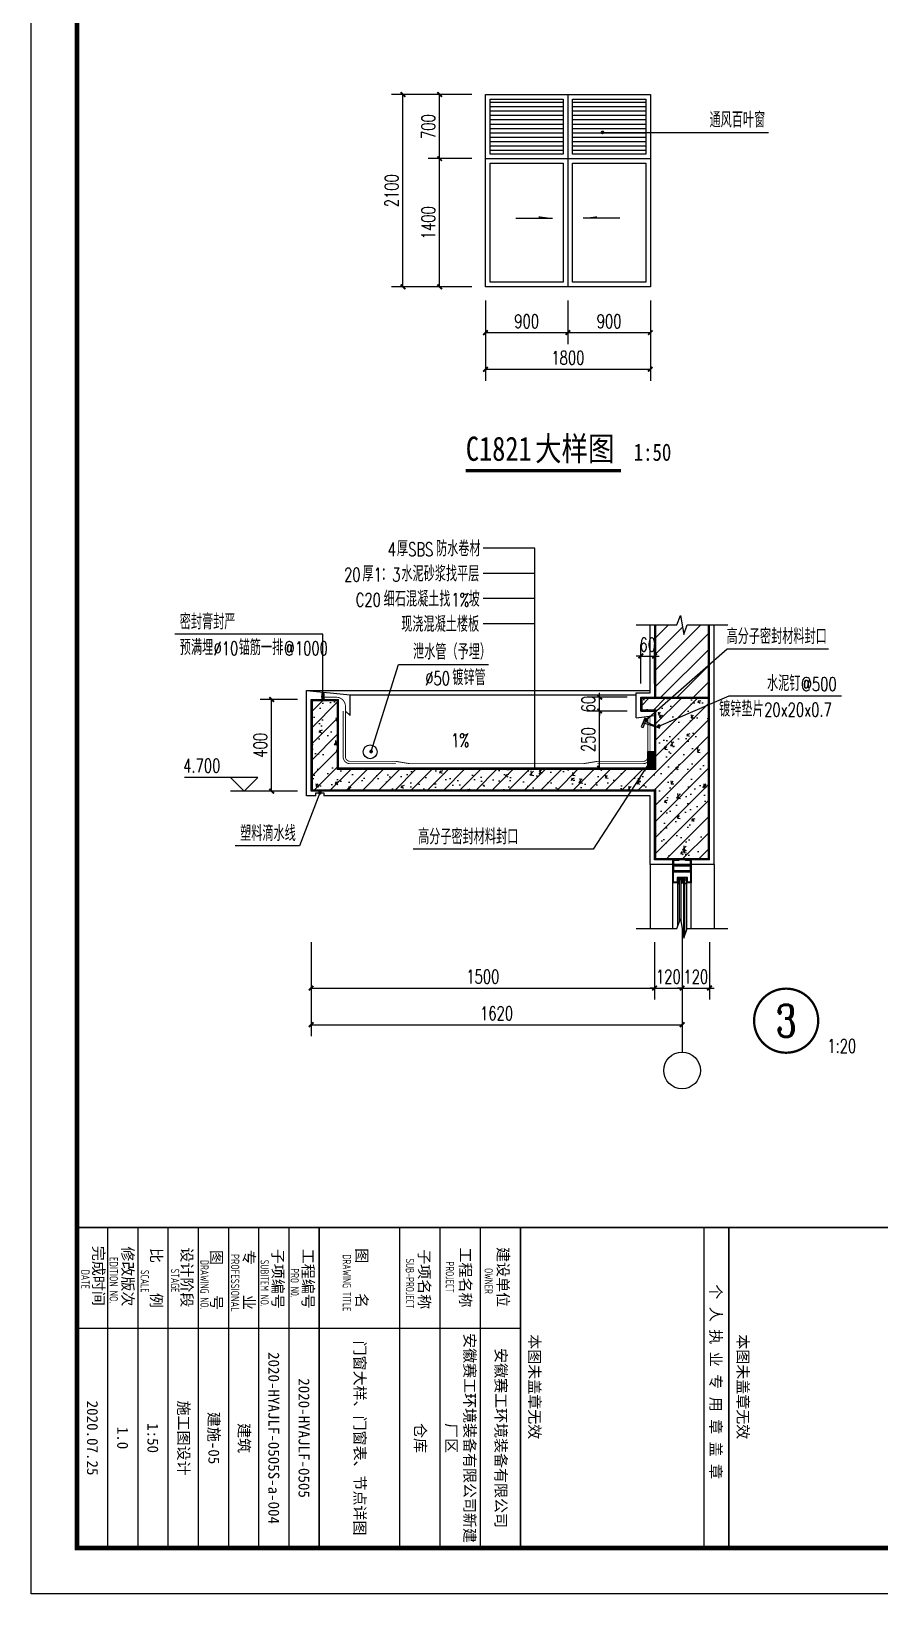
# Model space of a CAD drawing. Extents: x 1885024 to 2490229, y 18495599 to 18794495.
# Drawn here: x 2459333 to 2468594, y 18495599 to 18512660 of the extents above; entities that cross this region are included whole.
import ezdxf
from ezdxf.enums import TextEntityAlignment as Align

# ---------------------------------------------------------------- set-up
doc = ezdxf.new("R2010")
doc.units = 0
doc.header["$LTSCALE"] = 1000
doc.header["$MEASUREMENT"] = 0
doc.layers.get('Defpoints').update_dxf_attribs({"color": 250})
for name, color, linetype in [('0 - 立面线', 7, 'Continuous'), ('AXIS', 3, 'Continuous'), ('AXIS_TEXT', 7, 'Continuous'), ('DIM_IDEN', 171, 'Continuous'), ('DIM_LEAD', 145, 'Continuous'), ('DIM_SYMB', 165, 'Continuous'), ('PUB_DIM', 161, 'Continuous'), ('PUB_HATCH', 8, 'Continuous'), ('PUB_TEXT', 7, 'Continuous'), ('PUB_TITLE', 4, 'Continuous'), ('PUB_WALL', 9, 'Continuous'), ('S_WALL', 11, 'Continuous'), ('S_WINDOW', 4, 'Continuous'), ('SURFACE', 6, 'Continuous'), ('TK', 4, 'Continuous'), ('WINDOW', 140, 'Continuous'), ('填充', 8, 'Continuous')]:
    doc.layers.add(name, color=color, linetype=linetype)
doc.styles.add('_TCH_DIM', font='SIMPLEX', dxfattribs={"bigfont": 'GBCBIG'})
doc.styles.add('_TCH_DIM_T3', font='SIMPLEX', dxfattribs={"width": 0.705882, "bigfont": 'GBCBIG'})
doc.styles.add('_TCH_LABEL', font='COMPLEX', dxfattribs={"bigfont": 'GBCBIG'})
doc.styles.add('COMPLEX', font='COMPLEX')
doc.styles.add('TSSD_REIN', font='tssdeng.shx', dxfattribs={"width": 0.7, "bigfont": 'tssdchn.shx'})
doc.styles.add('YAYA', font='', dxfattribs={"width": 0.8, "height": 1})
doc.styles.add('图签宋体', font='', dxfattribs={"height": 300})
doc.styles.get('YAYA').set_extended_font_data('SimSun')
doc.styles.get('图签宋体').set_extended_font_data('NSimSun')
doc.dimstyles.new('_TCH_ARCH&&20', dxfattribs={"dimtxt": 59.5, "dimasz": 20, "dimexe": 50, "dimexo": 60, "dimgap": 20, "dimtad": 1, "dimdec": 0, "dimzin": 0, "dimdsep": 46, "dimtxsty": '_TCH_DIM_T3', "dimblk": 'ARCHTICK', "dimcen": 0.09, "dimclrt": 7, "dimazin": 2, "dimtfac": 1, "dimtdec": 0, "dimtix": 1, "dimtmove": 2, "dimatfit": 3, "dimfxl": 0, "dimtolj": 1, "dimtzin": 0, "dimarcsym": 0})
doc.dimstyles.new('_TCH_ARCH&&50', dxfattribs={"dimtxt": 148.75, "dimasz": 50, "dimexe": 125, "dimexo": 150, "dimgap": 50, "dimtad": 1, "dimdec": 0, "dimzin": 0, "dimdsep": 46, "dimtxsty": '_TCH_DIM_T3', "dimblk": 'ARCHTICK', "dimcen": 0.09, "dimclrt": 7, "dimazin": 2, "dimtfac": 1, "dimtdec": 0, "dimtix": 1, "dimtmove": 2, "dimatfit": 3, "dimfxl": 0, "dimtolj": 1, "dimtzin": 0, "dimarcsym": 0})

# ---------------------------------------------------------------- blocks, each defined once
blk = doc.blocks.new('_AXISO')
blk.add_circle((0, 0), 0.5)
at = {"layer": 'AXIS_TEXT', "style": 'COMPLEX', "width": 1.041667}
blk.add_attdef('A', text='', height=0.56, dxfattribs=at).set_placement((-0.25, -0.28), (0.25, -0.28), align=Align.FIT)
blk = doc.blocks.new('_ArchTick')
at = {"color": 0, "linetype": 'ByBlock', "const_width": 0.4}
blk.add_lwpolyline([(-0.5, -0.5), (0.5, 0.5)], dxfattribs=at)
blk = doc.blocks.new('*D206')
at = {"layer": 'Defpoints', "color": 0}
for p in [(2443471.9, 18497596.1), (2444971.7, 18497596.1), (2444971.7, 18497336.1)]:
    blk.add_point(p, dxfattribs=at)
at = {"layer": 'PUB_DIM', "color": 0, "lineweight": -2}
for p, q in [((2443471.9, 18497536.1), (2443471.9, 18497286.1)), ((2444971.7, 18497536.1), (2444971.7, 18497286.1)), ((2443471.9, 18497336.1), (2444971.7, 18497336.1))]:
    blk.add_line(p, q, dxfattribs=at)
at = {"layer": 'PUB_DIM', "color": 0, "lineweight": -2, "xscale": 20, "yscale": 20, "zscale": 20, "rotation": 180}
blk.add_blockref('_ArchTick', (2443471.9, 18497336.1), dxfattribs=at)
at = {"layer": 'PUB_DIM', "color": 0, "lineweight": -2, "xscale": 20, "yscale": 20, "zscale": 20}
blk.add_blockref('_ArchTick', (2444971.7, 18497336.1), dxfattribs=at)
at = {"layer": 'PUB_DIM', "color": 7, "insert": (2444221.8, 18497385.9), "char_height": 59.5, "attachment_point": 5, "style": '_TCH_DIM_T3'}
blk.add_mtext('\\A1;1500', dxfattribs=at)
blk = doc.blocks.new('*D207')
at = {"layer": 'Defpoints', "color": 0}
for p in [(2444971.7, 18497596.1), (2445091.7, 18497596.1), (2445091.7, 18497336.1)]:
    blk.add_point(p, dxfattribs=at)
at = {"layer": 'PUB_DIM', "color": 0, "lineweight": -2}
for p, q in [((2444971.7, 18497536.1), (2444971.7, 18497286.1)), ((2445091.7, 18497536.1), (2445091.7, 18497286.1)), ((2444971.7, 18497336.1), (2444951.7, 18497336.1)), ((2444971.7, 18497336.1), (2445091.7, 18497336.1)), ((2445091.7, 18497336.1), (2445111.7, 18497336.1))]:
    blk.add_line(p, q, dxfattribs=at)
at = {"layer": 'PUB_DIM', "color": 0, "lineweight": -2, "xscale": 20, "yscale": 20, "zscale": 20}
blk.add_blockref('_ArchTick', (2444971.7, 18497336.1), dxfattribs=at)
at = {"layer": 'PUB_DIM', "color": 0, "lineweight": -2, "xscale": 20, "yscale": 20, "zscale": 20, "rotation": 180}
blk.add_blockref('_ArchTick', (2445091.7, 18497336.1), dxfattribs=at)
at = {"layer": 'PUB_DIM', "color": 7, "insert": (2445031.7, 18497385.9), "char_height": 59.5, "attachment_point": 5, "style": '_TCH_DIM_T3'}
blk.add_mtext('\\A1;120', dxfattribs=at)
blk = doc.blocks.new('*D208')
at = {"layer": 'Defpoints', "color": 0}
for p in [(2445091.7, 18497596.1), (2445211.7, 18497596.1), (2445211.7, 18497336.1)]:
    blk.add_point(p, dxfattribs=at)
at = {"layer": 'PUB_DIM', "color": 0, "lineweight": -2}
for p, q in [((2445091.7, 18497536.1), (2445091.7, 18497286.1)), ((2445211.7, 18497536.1), (2445211.7, 18497286.1)), ((2445091.7, 18497336.1), (2445071.7, 18497336.1)), ((2445091.7, 18497336.1), (2445211.7, 18497336.1)), ((2445211.7, 18497336.1), (2445231.7, 18497336.1))]:
    blk.add_line(p, q, dxfattribs=at)
at = {"layer": 'PUB_DIM', "color": 0, "lineweight": -2, "xscale": 20, "yscale": 20, "zscale": 20}
blk.add_blockref('_ArchTick', (2445091.7, 18497336.1), dxfattribs=at)
at = {"layer": 'PUB_DIM', "color": 0, "lineweight": -2, "xscale": 20, "yscale": 20, "zscale": 20, "rotation": 180}
blk.add_blockref('_ArchTick', (2445211.7, 18497336.1), dxfattribs=at)
at = {"layer": 'PUB_DIM', "color": 7, "insert": (2445151.7, 18497385.9), "char_height": 59.5, "attachment_point": 5, "style": '_TCH_DIM_T3'}
blk.add_mtext('\\A1;120', dxfattribs=at)
blk = doc.blocks.new('*D209')
at = {"layer": 'Defpoints', "color": 0}
for p in [(2443471.9, 18497596.1), (2445091.7, 18497596.1), (2445091.7, 18497176.1)]:
    blk.add_point(p, dxfattribs=at)
at = {"layer": 'PUB_DIM', "color": 0, "lineweight": -2}
for p, q in [((2443471.9, 18497536.1), (2443471.9, 18497126.1)), ((2445091.7, 18497536.1), (2445091.7, 18497126.1)), ((2443471.9, 18497176.1), (2445091.7, 18497176.1))]:
    blk.add_line(p, q, dxfattribs=at)
at = {"layer": 'PUB_DIM', "color": 0, "lineweight": -2, "xscale": 20, "yscale": 20, "zscale": 20, "rotation": 180}
blk.add_blockref('_ArchTick', (2443471.9, 18497176.1), dxfattribs=at)
at = {"layer": 'PUB_DIM', "color": 0, "lineweight": -2, "xscale": 20, "yscale": 20, "zscale": 20}
blk.add_blockref('_ArchTick', (2445091.7, 18497176.1), dxfattribs=at)
at = {"layer": 'PUB_DIM', "color": 7, "insert": (2444281.8, 18497225.9), "char_height": 59.5, "attachment_point": 5, "style": '_TCH_DIM_T3'}
blk.add_mtext('\\A1;1620', dxfattribs=at)
blk = doc.blocks.new('*D210')
at = {"layer": 'Defpoints', "color": 0}
for p in [(2443299.7, 18498596.1), (2443471.9, 18498596.1), (2443471.9, 18498196.1)]:
    blk.add_point(p, dxfattribs=at)
at = {"layer": 'PUB_DIM', "color": 0, "lineweight": -2}
for p, q in [((2443411.9, 18498596.1), (2443249.7, 18498596.1)), ((2443299.7, 18498196.1), (2443299.7, 18498596.1)), ((2443411.9, 18498196.1), (2443249.7, 18498196.1))]:
    blk.add_line(p, q, dxfattribs=at)
at = {"layer": 'PUB_DIM', "color": 0, "lineweight": -2, "xscale": 20, "yscale": 20, "zscale": 20}
for p, rotation in [((2443299.7, 18498596.1), 90), ((2443299.7, 18498196.1), 270)]:
    blk.add_blockref('_ArchTick', p, dxfattribs=dict(at, rotation=rotation))
at = {"layer": 'PUB_DIM', "color": 7, "insert": (2443249.9, 18498396.1), "char_height": 59.5, "attachment_point": 5, "rotation": 90, "style": '_TCH_DIM_T3'}
blk.add_mtext('\\A1;400', dxfattribs=at)
blk = doc.blocks.new('*D211')
at = {"layer": 'Defpoints', "color": 0}
for p in [(2444731.7, 18498546.1), (2444911.7, 18498546.1), (2444911.7, 18498296.1)]:
    blk.add_point(p, dxfattribs=at)
at = {"layer": 'PUB_DIM', "color": 0, "lineweight": -2}
for p, q in [((2444851.7, 18498546.1), (2444681.7, 18498546.1)), ((2444731.7, 18498296.1), (2444731.7, 18498546.1)), ((2444851.7, 18498296.1), (2444681.7, 18498296.1))]:
    blk.add_line(p, q, dxfattribs=at)
at = {"layer": 'PUB_DIM', "color": 0, "lineweight": -2, "xscale": 20, "yscale": 20, "zscale": 20}
for p, rotation in [((2444731.7, 18498546.1), 90), ((2444731.7, 18498296.1), 270)]:
    blk.add_blockref('_ArchTick', p, dxfattribs=dict(at, rotation=rotation))
at = {"layer": 'PUB_DIM', "color": 7, "insert": (2444681.9, 18498421.1), "char_height": 59.5, "attachment_point": 5, "rotation": 90, "style": '_TCH_DIM_T3'}
blk.add_mtext('\\A1;250', dxfattribs=at)
blk = doc.blocks.new('*D212')
at = {"layer": 'Defpoints', "color": 0}
for p in [(2444731.7, 18498606.1), (2444911.7, 18498606.1), (2444911.7, 18498546.1)]:
    blk.add_point(p, dxfattribs=at)
at = {"layer": 'PUB_DIM', "color": 0, "lineweight": -2}
for p, q in [((2444851.7, 18498606.1), (2444681.7, 18498606.1)), ((2444731.7, 18498606.1), (2444731.7, 18498626.1)), ((2444731.7, 18498546.1), (2444731.7, 18498606.1)), ((2444851.7, 18498546.1), (2444681.7, 18498546.1)), ((2444731.7, 18498546.1), (2444731.7, 18498526.1))]:
    blk.add_line(p, q, dxfattribs=at)
at = {"layer": 'PUB_DIM', "color": 0, "lineweight": -2, "xscale": 20, "yscale": 20, "zscale": 20}
for p, rotation in [((2444731.7, 18498606.1), 270), ((2444731.7, 18498546.1), 90)]:
    blk.add_blockref('_ArchTick', p, dxfattribs=dict(at, rotation=rotation))
at = {"layer": 'PUB_DIM', "color": 7, "insert": (2444681.9, 18498576.1), "char_height": 59.5, "attachment_point": 5, "rotation": 90, "style": '_TCH_DIM_T3'}
blk.add_mtext('\\A1;60', dxfattribs=at)
blk = doc.blocks.new('*D213')
at = {"layer": 'Defpoints', "color": 0}
for p in [(2444971.7, 18498786.1), (2444911.7, 18498606.1), (2444971.7, 18498606.1)]:
    blk.add_point(p, dxfattribs=at)
at = {"layer": 'PUB_DIM', "color": 0, "lineweight": -2}
for p, q in [((2444911.7, 18498666.1), (2444911.7, 18498836.1)), ((2444971.7, 18498666.1), (2444971.7, 18498836.1)), ((2444911.7, 18498786.1), (2444891.7, 18498786.1)), ((2444911.7, 18498786.1), (2444971.7, 18498786.1)), ((2444971.7, 18498786.1), (2444991.7, 18498786.1))]:
    blk.add_line(p, q, dxfattribs=at)
at = {"layer": 'PUB_DIM', "color": 0, "lineweight": -2, "xscale": 20, "yscale": 20, "zscale": 20}
blk.add_blockref('_ArchTick', (2444911.7, 18498786.1), dxfattribs=at)
at = {"layer": 'PUB_DIM', "color": 0, "lineweight": -2, "xscale": 20, "yscale": 20, "zscale": 20, "rotation": 180}
blk.add_blockref('_ArchTick', (2444971.7, 18498786.1), dxfattribs=at)
at = {"layer": 'PUB_DIM', "color": 7, "insert": (2444941.7, 18498835.9), "char_height": 59.5, "attachment_point": 5, "style": '_TCH_DIM_T3'}
blk.add_mtext('\\A1;60', dxfattribs=at)
blk = doc.blocks.new('GeYuanFrame_88155231', base_point=(18.76, 4.34))
at = {"layer": 'PUB_TITLE'}
blk.add_lwpolyline([(554.76, 14.34), (554.76, 111.14)], dxfattribs=at)
at = {"layer": 'TK'}
for p, q in [((532.76, 102.34), (602.76, 102.34)), ((532.76, 93.54), (602.76, 93.54)), ((532.76, 84.74), (554.76, 84.74)), ((532.76, 84.74), (602.76, 84.74)), ((532.76, 67.18), (602.76, 67.18)), ((532.76, 67.14), (602.76, 67.14)), ((532.76, 60.58), (602.76, 60.58)), ((532.76, 53.98), (602.76, 53.98)), ((532.76, 47.38), (602.76, 47.38)), ((532.76, 40.78), (602.76, 40.78)), ((532.76, 34.18), (602.76, 34.18)), ((532.76, 27.58), (602.76, 27.58)), ((532.76, 20.98), (602.76, 20.98)), ((532.76, 14.34), (602.76, 14.34))]:
    blk.add_line(p, q, dxfattribs=at)
for points in [[(18.76, 424.34), (612.76, 424.34), (612.76, 4.34), (18.76, 4.34), (18.76, 424.34)], [(532.76, 151.14), (602.76, 151.14)]]:
    blk.add_lwpolyline(points, dxfattribs=at)
at = {"layer": 'TK', "const_width": 1}
blk.add_lwpolyline([(602.76, 414.34), (43.76, 414.34), (43.76, 14.34), (602.76, 14.34)], close=True, dxfattribs=at)
at = {"layer": 'TK'}
for points, const_width in [([(532.76, 414.34), (532.76, 14.34)], 0.4), ([(532.76, 156.64), (602.76, 156.64)], 0.35), ([(532.76, 111.14), (602.76, 111.14)], 0.35), ([(532.76, 67.18), (602.76, 67.18)], 0.35)]:
    blk.add_lwpolyline(points, dxfattribs=dict(at, const_width=const_width))
at = {"layer": 'TK', "style": '图签宋体'}
for s, p in [('本图未盖章无效', (556.1, 158.51)), ('个 人 执 业 专 用 章 盖 章', (545.19, 152.58)), ('本图未盖章无效', (556.1, 113.01)), ('建设单位', (537.06, 106.14)), ('工程名称', (537.14, 97.93)), ('子项名称', (537.52, 88.95)), ('图    名', (537.3, 75.3)), ('工程编号', (537.44, 63.58)), ('子项编号', (537.44, 57)), ('专    业', (537.68, 50.69)), ('图    号', (537.69, 43.58)), ('设计阶段', (537.12, 37.12)), ('比    例', (537.26, 30.44)), ('修改版次', (536.91, 24.22)), ('完成时间', (536.79, 17.83))]:
    blk.add_text(s, height=2.4, dxfattribs=at).set_placement(p)
at = {"layer": 'TK', "style": 'TSSD_REIN'}
for s, width, p in [('OWNER', 0.7, (541.65, 103.29)), ('PROJECT', 0.7, (540.19, 94.83)), ('SUB-PROJECT', 0.7, (539.53, 86.11)), ('DRAWING TITLE', 0.7, (538.64, 72.34)), ('PRO N0.', 0.7, (541.68, 60.96)), ('SUBITEM NO.', 0.7, (539.82, 54.39)), ('PROFESSIONAL', 0.8, (538.55, 47.95)), ('DRAWING NO.', 0.7, (539.86, 41.26)), ('STAGE', 0.7, (541.76, 34.84)), ('SCALE', 0.7, (542.05, 28.23)), ('EDITION NO.', 0.8, (539.2, 21.45)), ('DATE', 0.7, (542, 15.26))]:
    blk.add_text(s, height=1.8, dxfattribs=dict(at, width=width)).set_placement(p)
at = {"layer": 'TK', "char_height": 2.4, "width": 48, "attachment_point": 5, "style": '图签宋体'}
for s, insert in [('安徽赛工环境装备有限公司', (578.76, 106.74)), ('安徽赛工环境装备有限公司新建厂区', (578.76, 97.94)), ('仓库', (578.76, 89.14)), ('门窗大样、门窗表、节点详图', (578.76, 75.94)), ('2020-HYAJLF-0505', (578.76, 63.88)), ('2020-HYAJLF-0505S-a-004', (578.76, 57.28)), ('建筑', (578.76, 50.68)), ('建施-05', (578.76, 44.08)), ('施工图设计', (578.76, 37.48)), ('1:50', (578.76, 30.88)), ('1.0', (578.76, 24.28)), ('2020.07.25', (578.76, 17.69))]:
    blk.add_mtext(s, dxfattribs=dict(at, insert=insert))
blk = doc.blocks.new('*D28')
at = {"layer": 'Defpoints', "color": 0}
for p in [(2463390, 18511969), (2463890, 18511969), (2463890, 18509869)]:
    blk.add_point(p, dxfattribs=at)
at = {"layer": 'PUB_DIM', "color": 0, "lineweight": -2}
for p, q in [((2463740, 18511969), (2463265, 18511969)), ((2463390, 18509869), (2463390, 18511969)), ((2463740, 18509869), (2463265, 18509869))]:
    blk.add_line(p, q, dxfattribs=at)
at = {"layer": 'PUB_DIM', "color": 0, "lineweight": -2, "xscale": 50, "yscale": 50, "zscale": 50}
for p, rotation in [((2463390, 18511969), 90), ((2463390, 18509869), 270)]:
    blk.add_blockref('_ArchTick', p, dxfattribs=dict(at, rotation=rotation))
at = {"layer": 'PUB_DIM', "color": 7, "insert": (2463266, 18510919), "char_height": 148.8, "attachment_point": 5, "rotation": 90, "style": '_TCH_DIM_T3'}
blk.add_mtext('\\A1;2100', dxfattribs=at)
blk = doc.blocks.new('*D29')
at = {"layer": 'Defpoints', "color": 0}
for p in [(2464290, 18509869), (2465190, 18509869), (2465190, 18509369)]:
    blk.add_point(p, dxfattribs=at)
at = {"layer": 'PUB_DIM', "color": 0, "lineweight": -2}
for p, q in [((2464290, 18509719), (2464290, 18509244)), ((2465190, 18509719), (2465190, 18509244)), ((2464290, 18509369), (2465190, 18509369))]:
    blk.add_line(p, q, dxfattribs=at)
at = {"layer": 'PUB_DIM', "color": 0, "lineweight": -2, "xscale": 50, "yscale": 50, "zscale": 50, "rotation": 180}
blk.add_blockref('_ArchTick', (2464290, 18509369), dxfattribs=at)
at = {"layer": 'PUB_DIM', "color": 0, "lineweight": -2, "xscale": 50, "yscale": 50, "zscale": 50}
blk.add_blockref('_ArchTick', (2465190, 18509369), dxfattribs=at)
at = {"layer": 'PUB_DIM', "color": 7, "insert": (2464740, 18509494), "char_height": 148.8, "attachment_point": 5, "style": '_TCH_DIM_T3'}
blk.add_mtext('\\A1;900', dxfattribs=at)
blk = doc.blocks.new('*D30')
at = {"layer": 'Defpoints', "color": 0}
for p in [(2465190, 18509869), (2466090, 18509869), (2466090, 18509369)]:
    blk.add_point(p, dxfattribs=at)
at = {"layer": 'PUB_DIM', "color": 0, "lineweight": -2}
for p, q in [((2465190, 18509719), (2465190, 18509244)), ((2466090, 18509719), (2466090, 18509244)), ((2465190, 18509369), (2466090, 18509369))]:
    blk.add_line(p, q, dxfattribs=at)
at = {"layer": 'PUB_DIM', "color": 0, "lineweight": -2, "xscale": 50, "yscale": 50, "zscale": 50, "rotation": 180}
blk.add_blockref('_ArchTick', (2465190, 18509369), dxfattribs=at)
at = {"layer": 'PUB_DIM', "color": 0, "lineweight": -2, "xscale": 50, "yscale": 50, "zscale": 50}
blk.add_blockref('_ArchTick', (2466090, 18509369), dxfattribs=at)
at = {"layer": 'PUB_DIM', "color": 7, "insert": (2465640, 18509494), "char_height": 148.8, "attachment_point": 5, "style": '_TCH_DIM_T3'}
blk.add_mtext('\\A1;900', dxfattribs=at)
blk = doc.blocks.new('*D31')
at = {"layer": 'Defpoints', "color": 0}
for p in [(2464290, 18509869), (2466090, 18509869), (2466090, 18508969)]:
    blk.add_point(p, dxfattribs=at)
at = {"layer": 'PUB_DIM', "color": 0, "lineweight": -2}
for p, q in [((2464290, 18509719), (2464290, 18508844)), ((2466090, 18509719), (2466090, 18508844)), ((2464290, 18508969), (2466090, 18508969))]:
    blk.add_line(p, q, dxfattribs=at)
at = {"layer": 'PUB_DIM', "color": 0, "lineweight": -2, "xscale": 50, "yscale": 50, "zscale": 50, "rotation": 180}
blk.add_blockref('_ArchTick', (2464290, 18508969), dxfattribs=at)
at = {"layer": 'PUB_DIM', "color": 0, "lineweight": -2, "xscale": 50, "yscale": 50, "zscale": 50}
blk.add_blockref('_ArchTick', (2466090, 18508969), dxfattribs=at)
at = {"layer": 'PUB_DIM', "color": 7, "insert": (2465190, 18509094), "char_height": 148.8, "attachment_point": 5, "style": '_TCH_DIM_T3'}
blk.add_mtext('\\A1;1800', dxfattribs=at)
blk = doc.blocks.new('*D32')
at = {"layer": 'Defpoints', "color": 0}
for p in [(2463790, 18511269), (2464290, 18511269), (2464290, 18509869)]:
    blk.add_point(p, dxfattribs=at)
at = {"layer": 'PUB_DIM', "color": 0, "lineweight": -2}
for p, q in [((2464140, 18511269), (2463665, 18511269)), ((2463790, 18509869), (2463790, 18511269)), ((2464140, 18509869), (2463665, 18509869))]:
    blk.add_line(p, q, dxfattribs=at)
at = {"layer": 'PUB_DIM', "color": 0, "lineweight": -2, "xscale": 50, "yscale": 50, "zscale": 50}
for p, rotation in [((2463790, 18511269), 90), ((2463790, 18509869), 270)]:
    blk.add_blockref('_ArchTick', p, dxfattribs=dict(at, rotation=rotation))
at = {"layer": 'PUB_DIM', "color": 7, "insert": (2463666, 18510569), "char_height": 148.8, "attachment_point": 5, "rotation": 90, "style": '_TCH_DIM_T3'}
blk.add_mtext('\\A1;1400', dxfattribs=at)
blk = doc.blocks.new('*D33')
at = {"layer": 'Defpoints', "color": 0}
for p in [(2463790, 18511969), (2464290, 18511969), (2464290, 18511269)]:
    blk.add_point(p, dxfattribs=at)
at = {"layer": 'PUB_DIM', "color": 0, "lineweight": -2}
for p, q in [((2464140, 18511969), (2463665, 18511969)), ((2463790, 18511269), (2463790, 18511969)), ((2464140, 18511269), (2463665, 18511269))]:
    blk.add_line(p, q, dxfattribs=at)
at = {"layer": 'PUB_DIM', "color": 0, "lineweight": -2, "xscale": 50, "yscale": 50, "zscale": 50}
for p, rotation in [((2463790, 18511969), 90), ((2463790, 18511269), 270)]:
    blk.add_blockref('_ArchTick', p, dxfattribs=dict(at, rotation=rotation))
at = {"layer": 'PUB_DIM', "color": 7, "insert": (2463666, 18511619), "char_height": 148.8, "attachment_point": 5, "rotation": 90, "style": '_TCH_DIM_T3'}
blk.add_mtext('\\A1;700', dxfattribs=at)
blk = doc.blocks.new('456')
at = {"layer": 'PUB_HATCH'}
h = blk.add_hatch(dxfattribs=at)
h.set_pattern_fill('普通砖', color=256, scale=20, style=0)
h.set_pattern_definition([(45, (-309301.28, 17419094.446), (-35.3553532, 35.3553532), [])])
h.paths.add_polyline_path([(2445211.7, 18498921.9), (2445114.2, 18498921.9), (2445099.3, 18498879.9), (2445084.4, 18498963.9), (2445069.2, 18498921.9), (2444971.7, 18498921.9), (2444971.7, 18498606.1), (2445046.6, 18498606.1), (2445211.7, 18498750.8)])
h.paths.add_polyline_path([(2445211.7, 18498750.8), (2445046.6, 18498606.1), (2445211.7, 18498606.1)])
h.paths.add_polyline_path([(2444887.8, 18498891.1), (2444995.5, 18498891.1), (2444995.5, 18498801.1), (2444887.8, 18498801.1)], flags=9)
h = blk.add_hatch(dxfattribs=at)
h.set_pattern_fill('钢筋混凝土', color=256, scale=20, style=0)
h.set_pattern_definition([(45, (1632094.21, 18864073.867), (-35.355339, 35.355339), []), (50, (1632094.21, 18864073.87), (143.452037, -12.550427), [15, -165]), (355, (1632094.21, 18864073.87), (-27.750267, 150.438427), [12, -132]), (100.4514, (1632106.17, 18864072.82), (115.701876, 137.887908), [12.748038, -140.228422]), (46.1842, (1632094.21, 18864113.87), (213.44821, -33.103803), [22.5, -247.5]), (96.6356, (1632112, 18864111.1), (186.93254, 194.823574), [19.12206, -210.3426]), (351.1842, (1632094.2, 18864113.87), (186.93239, 194.82372), [18, -198]), (21, (1632114.21, 18864103.87), (119.38141, -80.523778), [15, -165]), (326, (1632114.21, 18864103.87), (48.663066, 145.03001), [12, -132]), (71.4514, (1632124.16, 18864097.16), (168.044526, 64.5061), [12.748038, -140.228422]), (37.5, (1632094.21, 18864073.867), (2.431971, 66.5787708), [0, -130.4, 0, -134, 0, -132.5]), (7.5, (1632094.21, 18864073.87), (52.6139075, 78.8823424), [0, -76.4, 0, -127.4, 0, -50.5]), (327.5, (1632049.61, 18864073.87), (106.7644872, -4.5109743), [0, -50, 0, -156, 0, -207]), (317.5, (1632029.61, 18864073.87), (116.637234, 20.020996), [0, -65, 0, -103.6, 0, -147])])
h.paths.add_polyline_path([(2444971.7, 18498546.1), (2444971.7, 18498421.1), (2444975.7, 18498296.1), (2443591.9, 18498296.1), (2443591.9, 18498596.1), (2443471.9, 18498596.1), (2443471.9, 18498196.1), (2444671.9, 18498196.1), (2444971.7, 18498196.1), (2444975.7, 18497900.1), (2445207.7, 18497900.1), (2445211.7, 18498606.1), (2444911.7, 18498606.1), (2444911.7, 18498546.1)])
at = {"layer": '填充'}
blk.add_hatch(color=256, dxfattribs=at).paths.add_polyline_path([(2443528.8, 18498621.8), (2443518.9, 18498622.1), (2443518.9, 18498596.1), (2443528.8, 18498596.1)])
h = blk.add_hatch(color=256, dxfattribs=at)
h.paths.add_polyline_path([(2444971.7, 18498368.9), (2444951.7, 18498368.9), (2444951.7, 18498316.1), (2444941.7, 18498316.1), (2444941.7, 18498296.1), (2444971.7, 18498296.1)])
h.paths.add_polyline_path([(2444951.7, 18498368.9), (2444941.7, 18498368.9), (2444941.7, 18498316.1), (2444951.7, 18498316.1)], flags=17)
for p, q in [((2443451.9, 18498636.1), (2444951.7, 18498636.1)), ((2443641.9, 18498616.1), (2444891.7, 18498616.1))]:
    blk.add_line(p, q)
at = {"color": 4}
for p, q in [((2445079.9, 18497810.1), (2445079.9, 18497816.1)), ((2445080.9, 18497810.1), (2445080.9, 18497816.1)), ((2445081.9, 18497810.1), (2445081.9, 18497816.1)), ((2445082.9, 18497816.1), (2445100.9, 18497810.1)), ((2445100.9, 18497816.1), (2445082.9, 18497810.1)), ((2445082.9, 18497810.1), (2445082.9, 18497816.1)), ((2445100.9, 18497810.1), (2445100.9, 18497816.1)), ((2445101.9, 18497810.1), (2445101.9, 18497816.1)), ((2445102.9, 18497810.1), (2445102.9, 18497816.1)), ((2445103.9, 18497810.1), (2445103.9, 18497816.1)), ((2445051.9, 18497596.1), (2445051.9, 18497796.1)), ((2445073.4, 18497607.6), (2445073.4, 18497796.1)), ((2445085.9, 18497810.1), (2445097.9, 18497810.1)), ((2445085.9, 18497808.1), (2445097.9, 18497808.1)), ((2445085.9, 18497806.1), (2445097.9, 18497806.1)), ((2445097.9, 18497796.1), (2445085.9, 18497804.1)), ((2445085.9, 18497796.1), (2445097.9, 18497804.1)), ((2445085.9, 18497804.1), (2445097.9, 18497804.1)), ((2445085.9, 18497796.1), (2445097.9, 18497796.1)), ((2445111.9, 18497589.6), (2445111.9, 18497796.1)), ((2445131.9, 18497596.1), (2445131.9, 18497796.1))]:
    blk.add_line(p, q, dxfattribs=at)
at = {"color": 0, "const_width": 4}
for points in [[(2444941.7, 18498522.4), (2444941.7, 18498346.1, -0.414214), (2444921.7, 18498326.1), (2444721.7, 18498326.1), (2444661.7, 18498316.1), (2443901.9, 18498316.1), (2443841.9, 18498326.1), (2443641.9, 18498326.1, -0.414214), (2443621.9, 18498346.1), (2443621.9, 18498566.1, 0.414214), (2443581.9, 18498606.1), (2443518.8, 18498606.1)], [(2443611.9, 18498546.1), (2443611.9, 18498346.1, 0.414214), (2443641.9, 18498316.1), (2443841.9, 18498316.1)], [(2444951.7, 18498523.6), (2444951.7, 18498346.1, -0.414214), (2444921.7, 18498316.1), (2444721.7, 18498316.1)]]:
    blk.add_lwpolyline(points, format="xyb", dxfattribs=at)
for points in [[(2443528.8, 18498622.1), (2443518.9, 18498622.1), (2443518.9, 18498596.1), (2443528.8, 18498596.1)], [(2444913.6, 18498477.1), (2444921.6, 18498474), (2444936.3, 18498512), (2444928.4, 18498515.1)]]:
    blk.add_lwpolyline(points, close=True)
blk.add_lwpolyline([(2444924, 18498503.9), (2444993.2, 18498471.3), (2444920.2, 18498494.1)])
at = {"color": 4}
for points in [[(2445106.9, 18497896.1), (2445131.9, 18497896.1), (2445131.9, 18497846.1), (2445051.9, 18497846.1), (2445051.9, 18497896.1), (2445076.9, 18497896.1), (2445076.9, 18497893.1), (2445054.9, 18497893.1), (2445054.9, 18497871.1), (2445128.9, 18497871.1), (2445128.9, 18497893.1), (2445106.9, 18497893.1)], [(2445051.9, 18497796.1), (2445051.9, 18497846.1), (2445131.9, 18497846.1), (2445131.9, 18497796.1), (2445111.9, 18497796.1), (2445111.9, 18497816.1), (2445073.4, 18497816.1), (2445073.4, 18497796.1)], [(2445128.9, 18497868.1), (2445054.9, 18497868.1), (2445054.9, 18497849.1), (2445128.9, 18497849.1)], [(2445054.9, 18497799.1), (2445054.9, 18497843.1), (2445128.9, 18497843.1), (2445128.9, 18497799.1), (2445114.9, 18497799.1), (2445114.9, 18497819.1), (2445070.4, 18497819.1), (2445070.4, 18497799.1)]]:
    blk.add_lwpolyline(points, close=True, dxfattribs=at)
for points in [[(2445079.9, 18497625.5), (2445079.9, 18497810.1), (2445085.9, 18497810.1), (2445085.9, 18497630.2)], [(2445103.9, 18497567.1), (2445103.9, 18497810.1), (2445097.9, 18497810.1), (2445097.9, 18497562.2)]]:
    blk.add_lwpolyline(points, dxfattribs=at)
blk.add_circle((2443729.9, 18498367.9), 30)
for centre in [(2445085.9, 18497813.1), (2445097.9, 18497813.1)]:
    blk.add_circle(centre, 3, dxfattribs=at)
for centre, radius, start, end in [((2445076.6, 18497805.1), 3.25, 0, 180), ((2445076.6, 18497796.1), 3.25, 180, 0), ((2445076.6, 18497805.1), 2.75, 0, 180), ((2445076.6, 18497796.1), 2.75, 180, 0), ((2445107.9, 18497805.1), 4, 0, 180), ((2445107.9, 18497796.1), 4, 180, 0), ((2445107.9, 18497805.1), 3.5, 0, 180), ((2445107.9, 18497796.1), 3.5, 180, 0)]:
    blk.add_arc(centre, radius, start, end, dxfattribs=at)
at = {"layer": 'AXIS'}
blk.add_line((2445091.7, 18497596.1), (2445091.7, 18497056.1), dxfattribs=at)
at = {"layer": 'DIM_IDEN', "const_width": 10}
blk.add_lwpolyline([(2445686, 18497193.5, 1), (2445406, 18497193.5, 1)], format="xyb", close=True, dxfattribs=at)
at = {"layer": 'DIM_SYMB'}
blk.add_lwpolyline([(2444236.6, 18498369.5, 0, 0, 0), (2444059.9, 18498366.1, 16, 0, 0), (2443999.9, 18498365, 0, 0, 0)], format="xyseb", dxfattribs=at)
at = {"layer": 'PUB_DIM'}
for p, q in [((2444449.4, 18499256.9), (2444223.7, 18499256.9)), ((2444449.4, 18498926.9), (2444449.4, 18499256.9)), ((2444449.4, 18499146.9), (2444223.7, 18499146.9)), ((2444449.4, 18499036.9), (2444223.7, 18499036.9)), ((2444449.4, 18498926.9), (2444223.7, 18498926.9)), ((2444449.4, 18498296.1), (2444449.4, 18498926.9)), ((2443523.3, 18498881.1), (2442877.6, 18498881.1)), ((2443523.3, 18498608.9), (2443523.3, 18498881.1)), ((2444934.7, 18498508.2), (2445287.8, 18498817.5)), ((2445287.8, 18498817.5), (2445730.6, 18498817.5)), ((2443733.8, 18498369.1), (2443853.3, 18498749.9)), ((2443853.3, 18498749.9), (2444247, 18498749.9)), ((2444990.8, 18498480.3), (2445297.5, 18498612.6)), ((2445297.5, 18498612.6), (2445787, 18498612.6)), ((2444956.7, 18498332.5), (2444703.1, 18497942.4)), ((2443239.7, 18498256.1), (2442919.7, 18498256.1)), ((2443179.7, 18498196.1), (2443119.7, 18498256.1)), ((2443179.7, 18498196.1), (2443239.7, 18498256.1)), ((2443409.7, 18498196.1), (2443119.7, 18498196.1)), ((2443510.6, 18498188.8), (2443420.8, 18497957.2)), ((2443420.8, 18497957.2), (2443141, 18497957.2)), ((2444703.1, 18497942.4), (2443918.1, 18497942.4))]:
    blk.add_line(p, q, dxfattribs=at)
for points in [[(2444891.7, 18498921.9), (2445069.2, 18498921.9), (2445084.4, 18498963.9), (2445099.3, 18498879.9), (2445114.2, 18498921.9), (2445291.7, 18498921.9)], [(2444891.7, 18497596.1), (2445069.2, 18497596.1), (2445084.5, 18497638.1), (2445099.3, 18497554.1), (2445114.2, 18497596.1), (2445291.7, 18497596.1)]]:
    blk.add_lwpolyline(points, dxfattribs=at)
at = {"layer": 'PUB_DIM', "const_width": 8}
for points in [[(2443523.3, 18498604.9, 1), (2443523.3, 18498612.9, 1)], [(2444931.7, 18498505.5, 1), (2444937.7, 18498510.8, 1)], [(2444987.1, 18498478.7, 1), (2444994.5, 18498481.9, 1)], [(2443732.6, 18498365.3, 1), (2443735, 18498372.9, 1)], [(2444958.8, 18498335.9, 1), (2444954.5, 18498329.1, 1)], [(2443512, 18498192.6, 1), (2443509.1, 18498185.1, 1)]]:
    blk.add_lwpolyline(points, format="xyb", close=True, dxfattribs=at)
at = {"layer": 'PUB_WALL', "const_width": 8}
for points in [[(2444975.7, 18498921.9), (2444975.7, 18498606.1)], [(2445207.7, 18498921.9), (2445207.7, 18498606.1)]]:
    blk.add_lwpolyline(points, dxfattribs=at)
blk.add_lwpolyline([(2445207.7, 18498602.1), (2445207.7, 18497900.1), (2444975.7, 18497900.1), (2444975.7, 18498200.1), (2443475.9, 18498200.1), (2443475.9, 18498592.1), (2443587.9, 18498592.1), (2443587.9, 18498292.1), (2444975.7, 18498292.1), (2444975.7, 18498550.1), (2444915.7, 18498550.1), (2444915.7, 18498602.1)], close=True, dxfattribs=at)
at = {"layer": 'S_WALL'}
for p, q in [((2444971.7, 18498921.9), (2444971.7, 18498606.1)), ((2445211.7, 18497896.1), (2445211.7, 18498921.9)), ((2443471.9, 18498596.1), (2443591.9, 18498596.1)), ((2443471.9, 18498196.1), (2443471.9, 18498596.1)), ((2443591.9, 18498296.1), (2443591.9, 18498596.1)), ((2444911.7, 18498606.1), (2445211.7, 18498606.1)), ((2444911.7, 18498546.1), (2444911.7, 18498606.1)), ((2444911.7, 18498546.1), (2444971.7, 18498546.1)), ((2444971.7, 18498546.1), (2444971.7, 18498296.1)), ((2444971.7, 18498296.1), (2443591.9, 18498296.1)), ((2444971.7, 18498196.1), (2443471.9, 18498196.1)), ((2444971.7, 18497896.1), (2444971.7, 18498196.1)), ((2445211.7, 18497896.1), (2444971.7, 18497896.1))]:
    blk.add_line(p, q, dxfattribs=at)
at = {"layer": 'S_WINDOW'}
for p, q in [((2444951.7, 18497876.1), (2444951.7, 18497596.1)), ((2445231.7, 18497876.1), (2445231.7, 18497596.1))]:
    blk.add_line(p, q, dxfattribs=at)
at = {"layer": 'SURFACE'}
for p, q in [((2444951.7, 18498626.1), (2444951.7, 18498921.9)), ((2445231.7, 18497876.1), (2445231.7, 18498921.9)), ((2443451.9, 18498176.1), (2443451.9, 18498636.1)), ((2443451.9, 18498636.1), (2443641.9, 18498616.1)), ((2443641.9, 18498526.1), (2443641.9, 18498616.1)), ((2444891.7, 18498626.1), (2444951.7, 18498626.1)), ((2444891.7, 18498516.1), (2444891.7, 18498626.1)), ((2443641.9, 18498526.1), (2443621.9, 18498546.1)), ((2444891.7, 18498516.1), (2444971.7, 18498526.1)), ((2443493.2, 18498176.1), (2443451.9, 18498176.1)), ((2444951.7, 18498176.1), (2443528, 18498176.1)), ((2444951.7, 18497876.1), (2444951.7, 18498176.1)), ((2445231.7, 18497876.1), (2444951.7, 18497876.1))]:
    blk.add_line(p, q, dxfattribs=at)
blk.add_lwpolyline([(2443493.2, 18498176.1), (2443493.2, 18498188.8), (2443528, 18498188.8), (2443528, 18498176.1)], dxfattribs=at)
at = {"layer": '填充'}
blk.add_lwpolyline([(2444971.7, 18498296.1), (2444941.7, 18498296.1), (2444941.7, 18498368.9), (2444971.7, 18498368.9)], close=True, dxfattribs=at)
at = {"layer": 'AXIS', "xscale": 160, "yscale": 160, "zscale": 160}
blk.add_blockref('_AXISO', (2445091.7, 18496976.1), dxfattribs=at)
at = {"layer": 'PUB_TEXT', "width": 0.705882}
for s, style, p in [('4', '_TCH_DIM', (2443806.4, 18499221.9)), ('SBS', '_TCH_DIM', (2443895.5, 18499221.9)), ('20', '_TCH_DIM', (2443616, 18499111.9)), ('1', '_TCH_DIM', (2443745.2, 18499111.9)), ('3', '_TCH_DIM', (2443826.3, 18499111.9)), ('C20', '_TCH_DIM', (2443666.8, 18499001.9)), ('1%', '_TCH_DIM', (2444083.7, 18499001.9)), ('%%c10', '_TCH_DIM', (2443046, 18498790.1)), ('@1000', '_TCH_DIM', (2443352.6, 18498790.1)), ('%%c50', '_TCH_DIM', (2443970.2, 18498658.9)), ('@500', '_TCH_DIM', (2445610, 18498633.6)), ('20x20x0.7', '_TCH_DIM', (2445450, 18498521.6)), ('4.700', '_TCH_DIM', (2442913.7, 18498277.1)), ('1:20', '_TCH_LABEL', (2445726, 18497053.5))]:
    blk.add_text(s, height=59.5, dxfattribs=dict(at, style=style)).set_placement(p)
at = {"layer": 'PUB_TEXT', "style": '_TCH_DIM'}
for s, height, p in [('厚', 67.5, (2443846.4, 18499221.9)), ('防水卷材', 67.52, (2444017.5, 18499221.9)), ('厚', 67.5, (2443696, 18499111.9)), ('水泥砂浆找平层', 67.52, (2443866.3, 18499111.9)), ('：', 67.5, (2443777.2, 18499111.9)), ('细石混凝土找', 67.52, (2443788.8, 18499001.9)), ('坡', 67.5, (2444159.7, 18499001.9)), ('密封膏封严', 67.52, (2442898.6, 18498902.1)), ('现浇混凝土楼板', 67.52, (2443865.6, 18498891.9)), ('高分子密封材料封口', 67.52, (2445285.9, 18498838.5)), ('预满埋', 67.52, (2442898.6, 18498790.1)), ('锚筋一排', 67.52, (2443156, 18498790.1)), ('泄水管（予埋）', 67.52, (2443917.2, 18498770.9)), ('镀锌管', 67.52, (2444088.2, 18498658.9)), ('水泥钉', 67.52, (2445462.5, 18498633.6)), ('镀锌垫片', 67.52, (2445253.4, 18498521.6)), ('塑料滴水线', 67.52, (2443162, 18497978.2)), ('高分子密封材料封口', 67.52, (2443939.1, 18497963.4))]:
    blk.add_text(s, height=height, dxfattribs=at).set_placement(p)
at = {"layer": 'PUB_TEXT', "style": '_TCH_DIM', "width": 0.705882}
blk.add_text('1%', height=59.5, rotation=1.0783, dxfattribs=at).set_placement((2444083.8, 18498387.6))
at = {"layer": 'PUB_TEXT', "style": '_TCH_LABEL'}
blk.add_text('3', height=139.8, dxfattribs=at).set_placement((2445499.4, 18497123.6), (2445592.6, 18497123.6), align=Align.FIT)
at = {"layer": 'PUB_DIM'}
for p1, p2, distance, picture, middle in [((2444911.7, 18498606.1), (2444971.7, 18498606.1), 180, '*D213', (2444941.7, 18498835.9)), ((2443471.9, 18498196.1), (2443471.9, 18498596.1), 172.2, '*D210', (2443249.9, 18498396.1)), ((2444911.7, 18498546.1), (2444911.7, 18498606.1), 180, '*D212', (2444681.9, 18498576.1)), ((2444911.7, 18498296.1), (2444911.7, 18498546.1), 180, '*D211', (2444681.9, 18498421.1)), ((2443471.9, 18497596.1), (2444971.7, 18497596.1), -260, '*D206', (2444221.8, 18497385.9)), ((2443471.9, 18497596.1), (2445091.7, 18497596.1), -420, '*D209', (2444281.8, 18497225.9)), ((2444971.7, 18497596.1), (2445091.7, 18497596.1), -260, '*D207', (2445031.7, 18497385.9)), ((2445091.7, 18497596.1), (2445211.7, 18497596.1), -260, '*D208', (2445151.7, 18497385.9))]:
    dim = blk.add_aligned_dim(p1=p1, p2=p2, distance=distance, dimstyle='_TCH_ARCH&&20', dxfattribs=at)
    dim.commit()
    dim.dimension.update_dxf_attribs({"geometry": picture, "text_midpoint": middle})

msp = doc.modelspace()

# ---------------------------------------------------------------- hatches: boundary and pattern name
h = msp.add_hatch()
h.set_pattern_fill('ANSI31', color=252, scale=30, angle=135, style=0)
h.set_pattern_definition([(180, (224.106, 0), (-1e-14, -47.625), [])])
h.paths.add_polyline_path([(2465140.2, 18511319.3), (2464340.2, 18511319.3), (2464340.2, 18511919.3), (2465140.2, 18511919.3)])
h.paths.add_polyline_path([(2466040.2, 18511319.3), (2465240.2, 18511319.3), (2465240.2, 18511919.3), (2466040.2, 18511919.3)])
at = {"layer": 'DIM_SYMB'}
for points in [[(2465022.4, 18510619.3), (2464872.4, 18510619.3), (2464872.4, 18510639.3)], [(2465356, 18510619.3), (2465506, 18510619.3), (2465506, 18510639.3)]]:
    msp.add_hatch(color=256, dxfattribs=at).paths.add_polyline_path(points)

# ---------------------------------------------------------------- linework, layer by layer
at = {"layer": '0 - 立面线'}
for p, q in [((2465190.2, 18511969.3), (2465190.2, 18509869.3)), ((2464290.2, 18511269.3), (2466090.2, 18511269.3))]:
    msp.add_line(p, q, dxfattribs=at)
msp.add_lwpolyline([(2466090.2, 18509869.3), (2464290.2, 18509869.3), (2464290.2, 18511969.3), (2466090.2, 18511969.3), (2466090.2, 18509869.3)], dxfattribs=at)
for points in [[(2465140.2, 18511319.3), (2464340.2, 18511319.3), (2464340.2, 18511919.3), (2465140.2, 18511919.3)], [(2466040.2, 18511319.3), (2465240.2, 18511319.3), (2465240.2, 18511919.3), (2466040.2, 18511919.3)]]:
    msp.add_lwpolyline(points, close=True, dxfattribs=at)
at = {"layer": 'DIM_LEAD'}
for p, q in [((2465568.1, 18511555.9), (2466500.4, 18511555.9)), ((2465568.1, 18511555.9), (2466500.4, 18511555.9)), ((2466500.4, 18511555.9), (2467380.4, 18511555.9))]:
    msp.add_line(p, q, dxfattribs=at)
at = {"layer": 'DIM_LEAD', "const_width": 20}
msp.add_lwpolyline([(2465558.1, 18511555.9, 1), (2465578.1, 18511555.9, 1)], format="xyb", close=True, dxfattribs=at)
msp.add_lwpolyline([(2465558.1, 18511555.9, 1), (2465578.1, 18511555.9, 1)], format="xyb", close=True, dxfattribs=at)
at = {"layer": 'DIM_SYMB'}
for points in [[(2464620.4, 18510619.3), (2465022.4, 18510619.3)], [(2465757.9, 18510619.3), (2465356, 18510619.3)]]:
    msp.add_lwpolyline(points, dxfattribs=at)
at = {"layer": 'DIM_SYMB', "const_width": 35}
msp.add_lwpolyline([(2464075.9, 18507860.9), (2465768, 18507860.9)], dxfattribs=at)
at = {"layer": 'WINDOW'}
for points in [[(2464340.2, 18511219.3), (2465140.2, 18511219.3), (2465140.2, 18509919.3), (2464340.2, 18509919.3)], [(2465240.2, 18511219.3), (2466040.2, 18511219.3), (2466040.2, 18509919.3), (2465240.2, 18509919.3)]]:
    msp.add_lwpolyline(points, close=True, dxfattribs=at)

# ---------------------------------------------------------------- block references
at = {"xscale": 50, "yscale": 50, "zscale": 50, "rotation": 270}
msp.add_blockref('GeYuanFrame_88155231', (2459332.5, 18525298.7), dxfattribs=at)
at = {"xscale": 2.5, "yscale": 2.5, "zscale": 2.5}
msp.add_blockref('456', (-3646292.8, -27741127.6, 0), dxfattribs=at)

# ---------------------------------------------------------------- texts
at = {"layer": 'PUB_TEXT', "style": '_TCH_DIM'}
msp.add_text('通风百叶窗', height=168.79, dxfattribs=at).set_placement((2466735.9, 18511608.4))
at = {"layer": 'PUB_TEXT', "style": 'YAYA', "width": 0.8}
for s, height, p in [('C1821', 264.35, (2464075.9, 18507969.3)), ('大样图', 264.35, (2464832, 18507969.3)), ('1:50', 188.82, (2465908, 18507969.3))]:
    msp.add_text(s, height=height, dxfattribs=at).set_placement(p)

# ---------------------------------------------------------------- dimensions: what is measured, and where the dimension line sits
at = {"layer": 'PUB_DIM'}
for p1, p2, distance, picture, middle in [((2463890.2, 18509869.3), (2463890.2, 18511969.3), 500, '*D28', (2463265.9, 18510919.3)), ((2464290.2, 18511269.3), (2464290.2, 18511969.3), 500, '*D33', (2463665.9, 18511619.3)), ((2464290.2, 18509869.3), (2464290.2, 18511269.3), 500, '*D32', (2463665.9, 18510569.3)), ((2464290.2, 18509869.3), (2465190.2, 18509869.3), -500, '*D29', (2464740.2, 18509493.7)), ((2464290.2, 18509869.3), (2466090.2, 18509869.3), -900, '*D31', (2465190.2, 18509093.7)), ((2465190.2, 18509869.3), (2466090.2, 18509869.3), -500, '*D30', (2465640.2, 18509493.7))]:
    dim = msp.add_aligned_dim(p1=p1, p2=p2, distance=distance, dimstyle='_TCH_ARCH&&50', dxfattribs=at)
    dim.commit()
    dim.dimension.update_dxf_attribs({"geometry": picture, "text_midpoint": middle})

doc.saveas('drawing.dxf')
